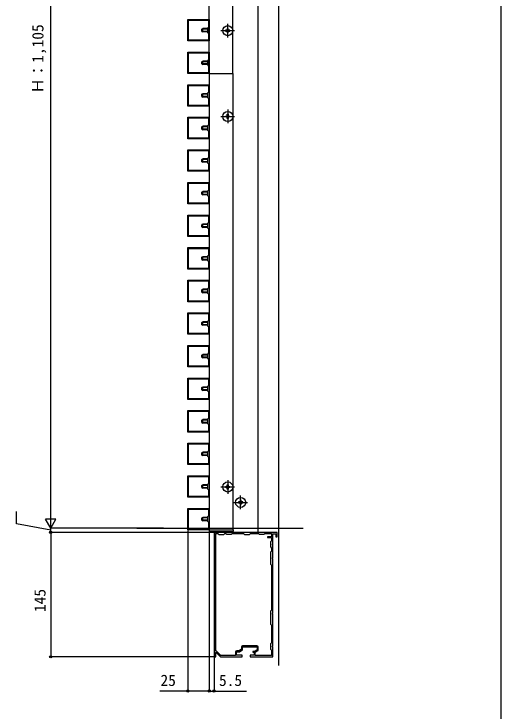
# Model space of a CAD drawing. Units: millimetres, scale not verified. Extents: x -1051 to 1050, y -1573 to 1564.
# Drawn here: x 482 to 1050, y -108 to 705 of the extents above; entities that cross this region are included whole.
import ezdxf
from ezdxf.enums import TextEntityAlignment as Align

# ---------------------------------------------------------------- set-up
doc = ezdxf.new("R2010")
doc.units = ezdxf.units.MM
doc.header["$LTSCALE"] = 5
for name, color, linetype in [('0-2_YKK_11', 7, 'Continuous'), ('0-3_YKK_12', 2, 'Continuous'), ('0-4_YKK_13', 4, 'Continuous'), ('0-5_YKK_D', 6, 'Continuous'), ('0-6_YKK_ZWAK', 7, 'Continuous')]:
    doc.layers.add(name, color=color, linetype=linetype)
doc.styles.add('ＭＳ ゴシック', font='')
doc.styles.get('ＭＳ ゴシック').set_extended_font_data('MS Gothic')

msp = doc.modelspace()

# ---------------------------------------------------------------- linework, layer by layer
at = {"layer": '0-2_YKK_11'}
msp.add_line((765.325, -31.963), (748.625, -31.963), dxfattribs=at)
for points in [[(709.725, 673.237), (684.725, 673.237), (684.725, 698.235), (709.725, 698.235)], [(708.925, 674.037), (685.525, 674.037), (685.525, 697.435), (708.925, 697.435), (708.925, 689.437), (707.725, 688.237), (707.725, 683.237), (708.925, 682.037)], [(709.725, 635.237), (684.725, 635.237), (684.725, 660.235), (709.725, 660.235)], [(708.925, 636.037), (685.525, 636.037), (685.525, 659.435), (708.925, 659.435), (708.925, 651.437), (707.725, 650.237), (707.725, 645.237), (708.925, 644.037)], [(709.725, 597.237), (684.725, 597.237), (684.725, 622.235), (709.725, 622.235)], [(708.925, 598.037), (685.525, 598.037), (685.525, 621.435), (708.925, 621.435), (708.925, 613.437), (707.725, 612.237), (707.725, 607.237), (708.925, 606.037)], [(709.725, 559.237), (684.725, 559.237), (684.725, 584.235), (709.725, 584.235)], [(708.925, 560.037), (685.525, 560.037), (685.525, 583.435), (708.925, 583.435), (708.925, 575.437), (707.725, 574.237), (707.725, 569.237), (708.925, 568.037)], [(709.725, 521.237), (684.725, 521.237), (684.725, 546.235), (709.725, 546.235)], [(708.925, 522.037), (685.525, 522.037), (685.525, 545.435), (708.925, 545.435), (708.925, 537.437), (707.725, 536.237), (707.725, 531.237), (708.925, 530.037)], [(709.725, 483.237), (684.725, 483.237), (684.725, 508.235), (709.725, 508.235)], [(708.925, 484.037), (685.525, 484.037), (685.525, 507.435), (708.925, 507.435), (708.925, 499.437), (707.725, 498.237), (707.725, 493.237), (708.925, 492.037)], [(709.725, 445.237), (684.725, 445.237), (684.725, 470.235), (709.725, 470.235)], [(708.925, 446.037), (685.525, 446.037), (685.525, 469.435), (708.925, 469.435), (708.925, 461.437), (707.725, 460.237), (707.725, 455.237), (708.925, 454.037)], [(709.725, 407.237), (684.725, 407.237), (684.725, 432.235), (709.725, 432.235)], [(708.925, 408.037), (685.525, 408.037), (685.525, 431.435), (708.925, 431.435), (708.925, 423.437), (707.725, 422.237), (707.725, 417.237), (708.925, 416.037)], [(709.725, 369.237), (684.725, 369.237), (684.725, 394.235), (709.725, 394.235)], [(708.925, 370.037), (685.525, 370.037), (685.525, 393.435), (708.925, 393.435), (708.925, 385.437), (707.725, 384.237), (707.725, 379.237), (708.925, 378.037)], [(709.725, 331.237), (684.725, 331.237), (684.725, 356.235), (709.725, 356.235)], [(708.925, 332.037), (685.525, 332.037), (685.525, 355.435), (708.925, 355.435), (708.925, 347.437), (707.725, 346.237), (707.725, 341.237), (708.925, 340.037)], [(709.725, 293.237), (684.725, 293.237), (684.725, 318.235), (709.725, 318.235)], [(708.925, 294.037), (685.525, 294.037), (685.525, 317.435), (708.925, 317.435), (708.925, 309.437), (707.725, 308.237), (707.725, 303.237), (708.925, 302.037)], [(709.725, 255.237), (684.725, 255.237), (684.725, 280.235), (709.725, 280.235)], [(708.925, 256.037), (685.525, 256.037), (685.525, 279.435), (708.925, 279.435), (708.925, 271.437), (707.725, 270.237), (707.725, 265.237), (708.925, 264.037)], [(709.725, 217.237), (684.725, 217.237), (684.725, 242.235), (709.725, 242.235)], [(708.925, 218.037), (685.525, 218.037), (685.525, 241.435), (708.925, 241.435), (708.925, 233.437), (707.725, 232.237), (707.725, 227.237), (708.925, 226.037)], [(709.725, 179.237), (684.725, 179.237), (684.725, 204.235), (709.725, 204.235)], [(708.925, 180.037), (685.525, 180.037), (685.525, 203.435), (708.925, 203.435), (708.925, 195.437), (707.725, 194.237), (707.725, 189.237), (708.925, 188.037)], [(709.725, 141.237), (684.725, 141.237), (684.725, 166.235), (709.725, 166.235)], [(708.925, 142.037), (685.525, 142.037), (685.525, 165.435), (708.925, 165.435), (708.925, 157.437), (707.725, 156.237), (707.725, 151.237), (708.925, 150.037)], [(709.725, 103.237), (684.725, 103.237), (684.725, 128.235), (709.725, 128.235)], [(708.925, 104.037), (685.525, 104.037), (685.525, 127.435), (708.925, 127.435), (708.925, 119.437), (707.725, 118.237), (707.725, 113.237), (708.925, 112.037)]]:
    msp.add_lwpolyline(points, close=True, dxfattribs=at)
for points in [[(783.605, 86.512), (783.725, 86.695), (783.725, 98.737), (787.325, 98.737), (787.325, 95.237), (788.725, 95.237), (788.725, 100.237), (754.184, 100.237), (754, 100.117), (753.45, 100.117), (753.267, 100.237), (733.184, 100.237), (733, 100.117), (732.45, 100.117), (732.267, 100.237), (724.184, 100.237), (724, 100.117), (723.45, 100.117), (723.267, 100.237), (715.725, 100.237), (715.725, 97.237), (716.025, 96.937)], [(717.325, -37.621), (717.325, 98.937), (719.525, 98.937), (720.725, 97.737), (726.725, 97.737), (727.925, 98.937), (729.025, 98.937), (729.725, 98.237), (735.725, 98.237), (736.425, 98.937), (749.525, 98.937), (750.725, 97.737), (756.725, 97.737), (757.925, 98.937), (767.025, 98.937), (767.725, 98.237), (773.725, 98.237), (774.425, 98.937), (782.425, 98.937), (782.425, 95.237), (777.725, 95.237), (777.725, 94.237), (782.425, 94.237), (782.425, 90.437), (781.225, 89.237), (781.225, 83.237), (782.425, 82.037), (782.425, 78.437), (781.225, 77.237), (781.225, 63.237), (782.425, 62.037), (782.425, 9.437), (781.225, 8.237), (781.225, -6.763), (782.425, -7.963), (782.425, -28.563), (781.225, -29.763), (781.225, -35.763), (782.425, -36.963), (782.425, -43.263)], [(716.025, 96.937), (716.025, -36.463), (715.725, -36.763), (715.725, -44.763), (717.225, -44.763), (717.225, -39.864), (717.594, -39.709), (722.725, -44.763), (748.225, -44.763), (748.225, -42.763), (741.625, -42.763), (741.625, -39.063), (745.125, -39.063), (748.425, -36.563), (748.425, -33.263), (765.525, -33.263), (765.525, -36.563), (762.025, -38.463), (760.525, -38.463), (760.525, -39.363), (762.025, -39.363), (762.025, -42.763), (757.225, -42.763), (757.225, -44.763), (783.725, -44.763), (783.725, -33.222), (783.605, -33.038), (783.605, -32.488), (783.725, -32.305), (783.725, 4.778), (783.605, 4.962), (783.605, 5.512), (783.725, 5.695), (783.725, 69.778), (783.605, 69.962), (783.605, 70.512), (783.725, 70.695), (783.725, 85.778), (783.605, 85.962), (783.605, 86.512)], [(740.325, -39.263), (740.325, -43.263), (723.055, -43.263), (717.325, -37.621)], [(747.125, -33.463), (747.125, -35.917), (744.688, -37.763), (741.825, -37.763)], [(782.425, -43.263), (763.325, -43.263), (763.325, -39.237), (766.825, -37.337), (766.825, -33.463)]]:
    msp.add_lwpolyline(points, dxfattribs=at)
for centre, start, end in [((748.625, -33.463), 90.00001, 179.99999), ((765.325, -33.463), 0.00001, 89.99999), ((741.825, -39.263), 90.00001, 179.99999)]:
    msp.add_arc(centre, 1.5, start, end, dxfattribs=at)
at = {"layer": '0-3_YKK_12'}
for p, q in [((790.225, 1213.237), (790.225, -54.763)), ((709.725, 635.237), (709.725, 1035.237)), ((737.225, 635.237), (737.225, 1035.237)), ((709.725, 635.237), (709.725, 103.237)), ((709.725, 635.237), (737.225, 635.237)), ((709.725, 635.237), (737.225, 635.237)), ((737.225, 635.237), (737.225, 103.237)), ((625.225, 105.237), (819.272, 105.237)), ((625.225, 105.237), (819.272, 105.237)), ((709.725, 103.237), (737.225, 103.237)), ((715.225, 100.737), (715.225, -54.763))]:
    msp.add_line(p, q, dxfattribs=at)
msp.add_lwpolyline([(756.999, 1135.237), (766.225, 1135.237), (766.225, 100.237), (716.225, 100.237), (716.225, 100.737)], dxfattribs=at)
at = {"layer": '0-4_YKK_13'}
for p, q in [((731.225, 677.337), (731.225, 693.137)), ((700.825, 687.037), (702.225, 687.737)), ((700.825, 684.437), (700.825, 687.037)), ((700.825, 684.437), (702.225, 683.737)), ((707.725, 687.082), (700.917, 687.082)), ((707.725, 684.391), (700.917, 684.391)), ((707.725, 687.737), (702.225, 687.737)), ((723.325, 685.237), (739.125, 685.237)), ((732.725, 684.737), (733.725, 684.737)), ((700.825, 649.037), (702.225, 649.737)), ((700.825, 646.437), (700.825, 649.037)), ((700.825, 646.437), (702.225, 645.737)), ((707.725, 649.082), (700.917, 649.082)), ((707.725, 646.391), (700.917, 646.391)), ((707.725, 649.737), (702.225, 649.737)), ((700.825, 611.037), (702.225, 611.737)), ((700.825, 608.437), (700.825, 611.037)), ((707.725, 611.082), (700.917, 611.082)), ((707.725, 611.737), (702.225, 611.737)), ((700.825, 608.437), (702.225, 607.737)), ((707.725, 608.391), (700.917, 608.391)), ((723.325, 585.237), (739.125, 585.237)), ((731.225, 593.137), (731.225, 577.337)), ((732.725, 585.737), (733.725, 585.737)), ((700.825, 573.037), (702.225, 573.737)), ((700.825, 570.437), (700.825, 573.037)), ((700.825, 570.437), (702.225, 569.737)), ((707.725, 573.082), (700.917, 573.082)), ((707.725, 570.391), (700.917, 570.391)), ((707.725, 573.737), (702.225, 573.737)), ((700.825, 535.037), (702.225, 535.737)), ((700.825, 532.437), (700.825, 535.037)), ((700.825, 532.437), (702.225, 531.737)), ((707.725, 535.082), (700.917, 535.082)), ((707.725, 532.391), (700.917, 532.391)), ((707.725, 535.737), (702.225, 535.737)), ((700.825, 497.037), (702.225, 497.737)), ((700.825, 494.437), (700.825, 497.037)), ((707.725, 497.082), (700.917, 497.082)), ((707.725, 497.737), (702.225, 497.737)), ((700.825, 494.437), (702.225, 493.737)), ((707.725, 494.391), (700.917, 494.391)), ((700.825, 459.037), (702.225, 459.737)), ((700.825, 456.437), (700.825, 459.037)), ((700.825, 456.437), (702.225, 455.737)), ((707.725, 459.082), (700.917, 459.082)), ((707.725, 456.391), (700.917, 456.391)), ((707.725, 459.737), (702.225, 459.737)), ((700.825, 421.037), (702.225, 421.737)), ((700.825, 418.437), (700.825, 421.037)), ((700.825, 418.437), (702.225, 417.737)), ((707.725, 421.082), (700.917, 421.082)), ((707.725, 418.391), (700.917, 418.391)), ((707.725, 421.737), (702.225, 421.737)), ((700.825, 383.037), (702.225, 383.737)), ((700.825, 380.437), (700.825, 383.037)), ((707.725, 383.082), (700.917, 383.082)), ((707.725, 383.737), (702.225, 383.737)), ((700.825, 380.437), (702.225, 379.737)), ((707.725, 380.391), (700.917, 380.391)), ((700.825, 345.037), (702.225, 345.737)), ((700.825, 342.437), (700.825, 345.037)), ((700.825, 342.437), (702.225, 341.737)), ((707.725, 345.082), (700.917, 345.082)), ((707.725, 342.391), (700.917, 342.391)), ((707.725, 345.737), (702.225, 345.737)), ((700.825, 307.037), (702.225, 307.737)), ((700.825, 304.437), (700.825, 307.037)), ((700.825, 304.437), (702.225, 303.737)), ((707.725, 307.082), (700.917, 307.082)), ((707.725, 304.391), (700.917, 304.391)), ((707.725, 307.737), (702.225, 307.737)), ((700.825, 269.037), (702.225, 269.737)), ((700.825, 266.437), (700.825, 269.037)), ((707.725, 269.082), (700.917, 269.082)), ((707.725, 269.737), (702.225, 269.737)), ((700.825, 266.437), (702.225, 265.737)), ((707.725, 266.391), (700.917, 266.391)), ((700.825, 231.037), (702.225, 231.737)), ((700.825, 228.437), (700.825, 231.037)), ((700.825, 228.437), (702.225, 227.737)), ((707.725, 231.082), (700.917, 231.082)), ((707.725, 228.391), (700.917, 228.391)), ((707.725, 231.737), (702.225, 231.737)), ((700.825, 193.037), (702.225, 193.737)), ((700.825, 190.437), (700.825, 193.037)), ((700.825, 190.437), (702.225, 189.737)), ((707.725, 193.082), (700.917, 193.082)), ((707.725, 190.391), (700.917, 190.391)), ((707.725, 193.737), (702.225, 193.737)), ((700.825, 155.037), (702.225, 155.737)), ((700.825, 152.437), (700.825, 155.037)), ((707.725, 155.082), (700.917, 155.082)), ((707.725, 155.737), (702.225, 155.737)), ((731.225, 161.137), (731.225, 145.337)), ((700.825, 152.437), (702.225, 151.737)), ((707.725, 152.391), (700.917, 152.391)), ((723.325, 153.237), (739.125, 153.237)), ((732.725, 153.737), (733.725, 153.737)), ((746.225, 127.337), (746.225, 143.137)), ((738.325, 135.237), (754.125, 135.237)), ((747.725, 134.737), (748.725, 134.737)), ((700.825, 117.037), (702.225, 117.737)), ((700.825, 114.437), (700.825, 117.037)), ((700.825, 114.437), (702.225, 113.737)), ((707.725, 117.082), (700.917, 117.082)), ((707.725, 114.391), (700.917, 114.391)), ((707.725, 117.737), (702.225, 117.737)), ((736.632, 100.737), (710.819, 100.737)), ((737.426, 103.237), (737.725, 103.237)), ((737.725, 103.237), (737.63, 101.676))]:
    msp.add_line(p, q, dxfattribs=at)
for points in [[(707.725, 683.737), (702.225, 683.737), (702.225, 687.737)], [(729.725, 685.737), (728.725, 685.737), (728.725, 684.737), (729.725, 684.737)], [(731.725, 686.737), (731.725, 687.737), (730.725, 687.737), (730.725, 686.737)], [(730.725, 683.737), (730.725, 682.737), (731.725, 682.737), (731.725, 683.737)], [(733.725, 684.737), (733.725, 685.737), (732.725, 685.737)], [(707.725, 645.737), (702.225, 645.737), (702.225, 649.737)], [(707.725, 607.737), (702.225, 607.737), (702.225, 611.737)], [(729.725, 584.737), (728.725, 584.737), (728.725, 585.737), (729.725, 585.737)], [(730.725, 586.737), (730.725, 587.737), (731.725, 587.737), (731.725, 586.737)], [(733.725, 585.737), (733.725, 584.737), (732.725, 584.737)], [(731.725, 583.737), (731.725, 582.737), (730.725, 582.737), (730.725, 583.737)], [(707.725, 569.737), (702.225, 569.737), (702.225, 573.737)], [(707.725, 531.737), (702.225, 531.737), (702.225, 535.737)], [(707.725, 493.737), (702.225, 493.737), (702.225, 497.737)], [(707.725, 455.737), (702.225, 455.737), (702.225, 459.737)], [(707.725, 417.737), (702.225, 417.737), (702.225, 421.737)], [(707.725, 379.737), (702.225, 379.737), (702.225, 383.737)], [(707.725, 341.737), (702.225, 341.737), (702.225, 345.737)], [(707.725, 303.737), (702.225, 303.737), (702.225, 307.737)], [(707.725, 265.737), (702.225, 265.737), (702.225, 269.737)], [(707.725, 227.737), (702.225, 227.737), (702.225, 231.737)], [(707.725, 189.737), (702.225, 189.737), (702.225, 193.737)], [(707.725, 151.737), (702.225, 151.737), (702.225, 155.737)], [(730.725, 154.737), (730.725, 155.737), (731.725, 155.737), (731.725, 154.737)], [(729.725, 152.737), (728.725, 152.737), (728.725, 153.737), (729.725, 153.737)], [(731.725, 151.737), (731.725, 150.737), (730.725, 150.737), (730.725, 151.737)], [(733.725, 153.737), (733.725, 152.737), (732.725, 152.737)], [(744.725, 135.737), (743.725, 135.737), (743.725, 134.737), (744.725, 134.737)], [(746.725, 136.737), (746.725, 137.737), (745.725, 137.737), (745.725, 136.737)], [(745.725, 133.737), (745.725, 132.737), (746.725, 132.737), (746.725, 133.737)], [(748.725, 134.737), (748.725, 135.737), (747.725, 135.737)], [(707.725, 113.737), (702.225, 113.737), (702.225, 117.737)], [(709.821, 101.676), (709.725, 103.237), (710.025, 103.237), (737.426, 103.237)]]:
    msp.add_lwpolyline(points, dxfattribs=at)
for centre in [(731.225, 685.237), (731.225, 585.237), (731.225, 153.237), (746.225, 135.237)]:
    msp.add_circle(centre, 5.9, dxfattribs=at)
for centre, start, end in [((729.725, 686.737), 270, 0), ((729.725, 683.737), 0, 90), ((732.725, 686.737), 180, 270), ((732.725, 683.737), 90, 180), ((729.725, 586.737), 270, 0), ((732.725, 586.737), 180, 270), ((729.725, 583.737), 0, 90), ((732.725, 583.737), 90, 180), ((729.725, 154.737), 270, 0), ((732.725, 154.737), 180, 270), ((729.725, 151.737), 0, 90), ((732.725, 151.737), 90, 180), ((744.725, 136.737), 270, 0), ((744.725, 133.737), 0, 90), ((747.725, 136.737), 180, 270), ((747.725, 133.737), 90, 180), ((710.819, 101.737), 183.5, 270), ((736.632, 101.737), 270, 356.5)]:
    msp.add_arc(centre, 1, start, end, dxfattribs=at)
at = {"layer": '0-5_YKK_D'}
for p, q in [((524.725, 117.237), (524.725, 1198.237)), ((524.725, 105.237), (524.725, 126.021)), ((524.725, 105.237), (518.725, 115.629)), ((530.725, 115.629), (518.725, 115.629)), ((524.725, 105.237), (530.725, 115.629)), ((656.224, 105.237), (523.725, 105.237)), ((656.224, 105.237), (523.725, 105.237)), ((715.025, 100.237), (523.725, 100.237)), ((715.025, 100.237), (523.725, 100.237)), ((524.725, 100.237), (524.725, 105.237)), ((524.725, 100.237), (524.725, -44.763)), ((684.725, 102.537), (684.725, -85.763)), ((709.725, 102.537), (709.725, -85.763)), ((709.725, 102.537), (709.725, -85.763)), ((715.025, -44.763), (523.725, -44.763)), ((715.225, -45.463), (715.225, -85.763))]:
    msp.add_line(p, q, dxfattribs=at)
for points in [[(524.725, 102.737), (484.725, 110.382), (484.725, 124.813)], [(709.725, -84.763), (684.725, -84.763), (652.103, -84.763)], [(709.725, -84.763), (715.225, -84.763), (753.166, -84.763)]]:
    msp.add_lwpolyline(points, dxfattribs=at)
for centre in [(524.725, 100.237), (524.725, 100.237), (524.725, -44.763), (684.725, -84.763), (709.725, -84.763), (709.725, -84.763), (715.225, -84.763)]:
    msp.add_circle(centre, 1.275, dxfattribs=at)
at = {"layer": '0-6_YKK_ZWAK'}
msp.add_lwpolyline([(-1050, -1571.7), (1050, -1571.7), (1050, 1488.3)], dxfattribs=at)

# ---------------------------------------------------------------- texts
at = {"layer": '0-5_YKK_D', "style": 'ＭＳ ゴシック'}
for s, p in [('Ｈ：1,105', (520.271, 611.765)), ('145', (522.725, 7.384))]:
    msp.add_text(s, height=13.2, rotation=90, dxfattribs=at).set_placement(p, align=Align.BOTTOM_LEFT)
for s, p in [('25', (652.773, -82.763)), ('5.5', (720.996, -82.763))]:
    msp.add_text(s, height=13.2, dxfattribs=at).set_placement(p, align=Align.BOTTOM_LEFT)

doc.saveas('drawing.dxf')
